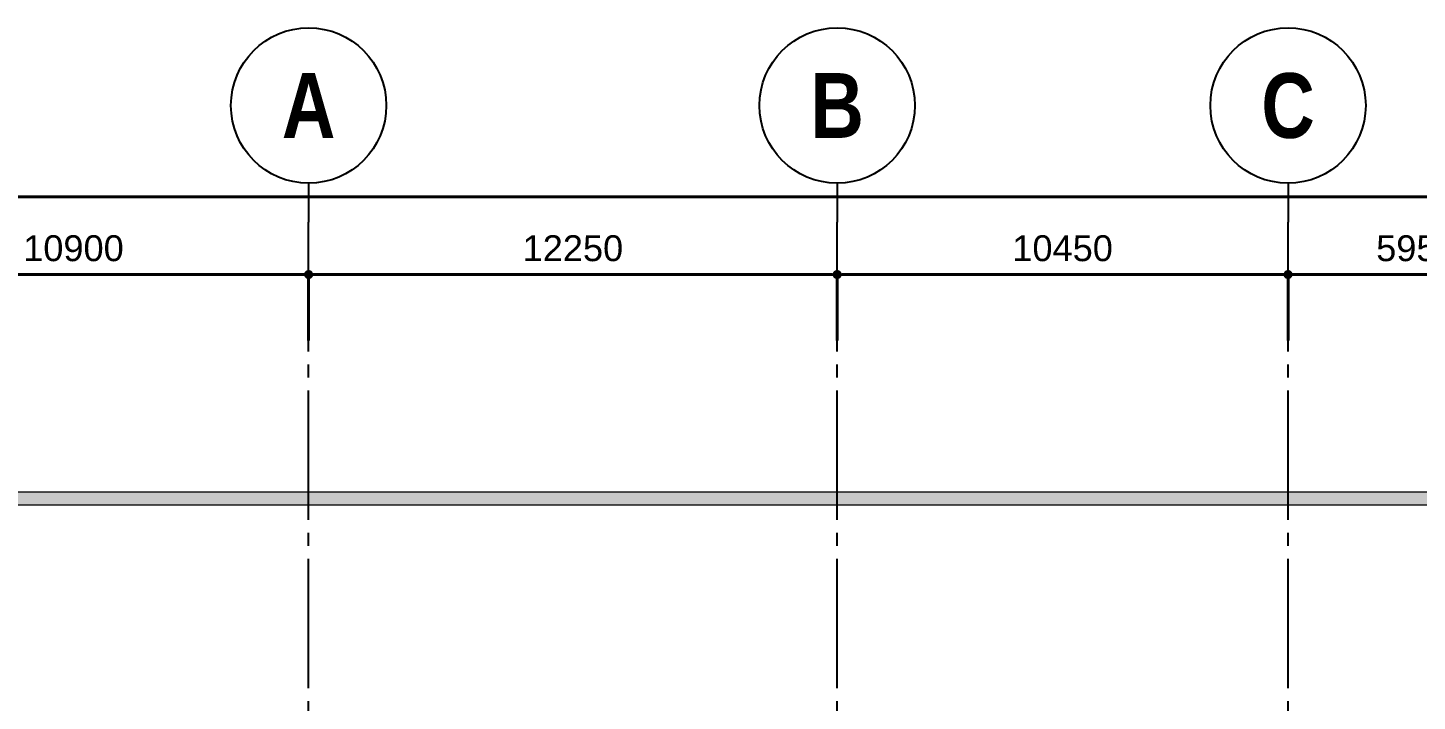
# Model space of a CAD drawing. Header units: millimetres. Extents: x -3973692 to -2843767, y 592734 to 838475.
# Drawn here: x -3955004 to -3922801, y 768535 to 784134 of the extents above; entities that cross this region are included whole.
import ezdxf
from ezdxf.enums import TextEntityAlignment as Align

# ---------------------------------------------------------------- set-up
doc = ezdxf.new("R2010")
doc.units = ezdxf.units.MM
doc.header["$MEASUREMENT"] = 0
doc.header["$PDMODE"] = 3
doc.header["$PDSIZE"] = -20
for name, pattern in [('CHG_XX_Cot_Ham 2$0$MB_Luoi truc$0$HTT Hidden 21', [3, 2, -1]), ('CHG_XX_Luoi truc$0$MB_Luoi truc$0$Center101', [13, 10, -1, 1, -1]), ('DIVIDE2', [15.875, 6.35, -3.175, 0, -3.175, 0, -3.175])]:
    doc.linetypes.add(name, pattern=pattern)
doc.layers.get('0').update_dxf_attribs({"lineweight": 9})
doc.layers.get('Defpoints').update_dxf_attribs({"color": 10, "lineweight": 0})
for name, color, linetype, lineweight in [("'S_General_Divide_3 Intermediate", 3, 'DIVIDE2', 40), ('CHG_XX_Cot_Ham 2$0$MB_Luoi truc$0$Dim 300', 1, 'Continuous', 5), ('CHG_XX_Cot_Ham 2$0$NS-Pier-H2', 150, 'Continuous', 13)]:
    doc.layers.add(name, color=color, linetype=linetype, lineweight=lineweight)
doc.layers.add('CHG_XX_Luoi truc$0$Grid', color=34, linetype='Continuous')
doc.layers.add('CHG_XX_Luoi truc$0$Grid Line', color=251, linetype='CHG_XX_Luoi truc$0$MB_Luoi truc$0$Center101')
doc.styles.add('CHG_XX_Cot_Ham 2$0$MB_Luoi truc$0$Arial_C', font='arial.ttf')
doc.styles.add('CHG_XX_Luoi truc$0$MB_Luoi truc$0$Grid A-F$0$VNI-HelveCB', font='')
doc.styles.get('CHG_XX_Luoi truc$0$MB_Luoi truc$0$Grid A-F$0$VNI-HelveCB').set_extended_font_data('VNI-Helve-Condense', bold=True)
doc.dimstyles.new('CHG_XX_Cot_Ham 2$0$MB_Luoi truc$0$Dim 300 (A1-A2)', dxfattribs={"dimscale": 300, "dimtxt": 2, "dimasz": 0.7, "dimexe": 0, "dimexo": 1, "dimgap": 1, "dimtad": 1, "dimdec": 0, "dimzin": 12, "dimdsep": 46, "dimtxsty": 'CHG_XX_Cot_Ham 2$0$MB_Luoi truc$0$Arial_C', "dimblk": 'CHG_XX_Cot_Ham 2$0$MB_Luoi truc$0$_Dot', "dimcen": 1, "dimclrd": 256, "dimclre": 256, "dimclrt": 3, "dimadec": 0, "dimazin": 0, "dimtfac": 1, "dimtdec": 0, "dimtix": 1, "dimtmove": 2, "dimatfit": 3, "dimldrblk": 'CHG_XX_Cot_Ham 2$0$MB_Luoi truc$0$HTT Arrow 30', "dimfxl": 1, "dimtolj": 1, "dimtzin": 0, "dimarcsym": 0})

# ---------------------------------------------------------------- blocks, each defined once
blk = doc.blocks.new('CHG_XX_Cot_Ham 2$0$MB_Luoi truc$0$_Dot')
at = {"color": 0, "linetype": 'ByBlock', "lineweight": -2}
blk.add_line((-0.5, 0), (-1, 0), dxfattribs=at)
at = {"color": 0, "linetype": 'ByBlock', "const_width": 0.5}
blk.add_lwpolyline([(-0.25, 0, 1), (0.25, 0, 1)], format="xyb", close=True, dxfattribs=at)
blk = doc.blocks.new('*D2797')
at = {"layer": 'CHG_XX_Cot_Ham 2$0$MB_Luoi truc$0$Dim 300', "lineweight": -2, "transparency": 16777216}
for p, q in [((-10900, 166908), (-10900, 168437)), ((-10690, 168437), (-210, 168437)), ((0, 166908), (0, 168437))]:
    blk.add_line(p, q, dxfattribs=at)
at = {"layer": 'Defpoints', "color": 0, "transparency": 16777216}
for p in [(0, 168437), (-10900, 166608), (0, 166608)]:
    blk.add_point(p, dxfattribs=at)
at = {"layer": 'CHG_XX_Cot_Ham 2$0$MB_Luoi truc$0$Dim 300', "lineweight": -2, "transparency": 16777216, "xscale": 210, "yscale": 210, "zscale": 210, "rotation": 180}
blk.add_blockref('CHG_XX_Cot_Ham 2$0$MB_Luoi truc$0$_Dot', (-10900, 168437), dxfattribs=at)
at = {"layer": 'CHG_XX_Cot_Ham 2$0$MB_Luoi truc$0$Dim 300', "lineweight": -2, "transparency": 16777216, "xscale": 210, "yscale": 210, "zscale": 210}
blk.add_blockref('CHG_XX_Cot_Ham 2$0$MB_Luoi truc$0$_Dot', (0, 168437), dxfattribs=at)
at = {"layer": 'CHG_XX_Cot_Ham 2$0$MB_Luoi truc$0$Dim 300', "color": 3, "transparency": 16777216, "insert": (-5450, 169043), "char_height": 600, "attachment_point": 5, "style": 'CHG_XX_Cot_Ham 2$0$MB_Luoi truc$0$Arial_C'}
blk.add_mtext('\\A1;10900', dxfattribs=at)
blk = doc.blocks.new('CHG_XX_Cot_Ham 2$0$MB_Luoi truc$0$HTT Arrow 30')
blk.add_hatch(color=256).paths.add_polyline_path([(-2.5, 0.375), (-2.5, -0.375), (0, 0)])
at = {"color": 0, "linetype": 'ByBlock', "lineweight": -2}
for p, q in [((0, 0), (-2.5, 0.375)), ((-2.5, -0.375), (-2.5, 0.375)), ((0, 0), (-2.5, -0.375))]:
    blk.add_line(p, q, dxfattribs=at)
blk = doc.blocks.new('*D2798')
at = {"layer": 'CHG_XX_Cot_Ham 2$0$MB_Luoi truc$0$Dim 300', "lineweight": -2, "transparency": 16777216}
for p, q in [((0, 166908), (0, 168437)), ((210, 168437), (12040, 168437)), ((12250, 166908), (12250, 168437))]:
    blk.add_line(p, q, dxfattribs=at)
at = {"layer": 'Defpoints', "color": 0, "transparency": 16777216}
for p in [(12250, 168437), (0, 166608), (12250, 166608)]:
    blk.add_point(p, dxfattribs=at)
at = {"layer": 'CHG_XX_Cot_Ham 2$0$MB_Luoi truc$0$Dim 300', "lineweight": -2, "transparency": 16777216, "xscale": 210, "yscale": 210, "zscale": 210, "rotation": 180}
blk.add_blockref('CHG_XX_Cot_Ham 2$0$MB_Luoi truc$0$_Dot', (0, 168437), dxfattribs=at)
at = {"layer": 'CHG_XX_Cot_Ham 2$0$MB_Luoi truc$0$Dim 300', "lineweight": -2, "transparency": 16777216, "xscale": 210, "yscale": 210, "zscale": 210}
blk.add_blockref('CHG_XX_Cot_Ham 2$0$MB_Luoi truc$0$_Dot', (12250, 168437), dxfattribs=at)
at = {"layer": 'CHG_XX_Cot_Ham 2$0$MB_Luoi truc$0$Dim 300', "color": 3, "transparency": 16777216, "insert": (6125, 169043), "char_height": 600, "attachment_point": 5, "style": 'CHG_XX_Cot_Ham 2$0$MB_Luoi truc$0$Arial_C'}
blk.add_mtext('\\A1;12250', dxfattribs=at)
blk = doc.blocks.new('*D2799')
at = {"layer": 'CHG_XX_Cot_Ham 2$0$MB_Luoi truc$0$Dim 300', "lineweight": -2, "transparency": 16777216}
for p, q in [((12250, 166908), (12250, 168437)), ((12460, 168437), (22490, 168437)), ((22700, 166908), (22700, 168437))]:
    blk.add_line(p, q, dxfattribs=at)
at = {"layer": 'Defpoints', "color": 0, "transparency": 16777216}
for p in [(22700, 168437), (12250, 166608), (22700, 166608)]:
    blk.add_point(p, dxfattribs=at)
at = {"layer": 'CHG_XX_Cot_Ham 2$0$MB_Luoi truc$0$Dim 300', "lineweight": -2, "transparency": 16777216, "xscale": 210, "yscale": 210, "zscale": 210, "rotation": 180}
blk.add_blockref('CHG_XX_Cot_Ham 2$0$MB_Luoi truc$0$_Dot', (12250, 168437), dxfattribs=at)
at = {"layer": 'CHG_XX_Cot_Ham 2$0$MB_Luoi truc$0$Dim 300', "lineweight": -2, "transparency": 16777216, "xscale": 210, "yscale": 210, "zscale": 210}
blk.add_blockref('CHG_XX_Cot_Ham 2$0$MB_Luoi truc$0$_Dot', (22700, 168437), dxfattribs=at)
at = {"layer": 'CHG_XX_Cot_Ham 2$0$MB_Luoi truc$0$Dim 300', "color": 3, "transparency": 16777216, "insert": (17475, 169043), "char_height": 600, "attachment_point": 5, "style": 'CHG_XX_Cot_Ham 2$0$MB_Luoi truc$0$Arial_C'}
blk.add_mtext('\\A1;10450', dxfattribs=at)
blk = doc.blocks.new('*D2800')
at = {"layer": 'CHG_XX_Cot_Ham 2$0$MB_Luoi truc$0$Dim 300', "lineweight": -2, "transparency": 16777216}
for p, q in [((22700, 166908), (22700, 168437)), ((22910, 168437), (28440, 168437)), ((28650, 166908), (28650, 168437))]:
    blk.add_line(p, q, dxfattribs=at)
at = {"layer": 'Defpoints', "color": 0, "transparency": 16777216}
for p in [(28650, 168437), (22700, 166608), (28650, 166608)]:
    blk.add_point(p, dxfattribs=at)
at = {"layer": 'CHG_XX_Cot_Ham 2$0$MB_Luoi truc$0$Dim 300', "lineweight": -2, "transparency": 16777216, "xscale": 210, "yscale": 210, "zscale": 210, "rotation": 180}
blk.add_blockref('CHG_XX_Cot_Ham 2$0$MB_Luoi truc$0$_Dot', (22700, 168437), dxfattribs=at)
at = {"layer": 'CHG_XX_Cot_Ham 2$0$MB_Luoi truc$0$Dim 300', "lineweight": -2, "transparency": 16777216, "xscale": 210, "yscale": 210, "zscale": 210}
blk.add_blockref('CHG_XX_Cot_Ham 2$0$MB_Luoi truc$0$_Dot', (28650, 168437), dxfattribs=at)
at = {"layer": 'CHG_XX_Cot_Ham 2$0$MB_Luoi truc$0$Dim 300', "color": 3, "transparency": 16777216, "insert": (25675, 169043), "char_height": 600, "attachment_point": 5, "style": 'CHG_XX_Cot_Ham 2$0$MB_Luoi truc$0$Arial_C'}
blk.add_mtext('\\A1;5950', dxfattribs=at)
blk = doc.blocks.new('*D2810')
at = {"layer": 'CHG_XX_Cot_Ham 2$0$MB_Luoi truc$0$Dim 300', "lineweight": -2, "transparency": 16777216}
for p, q in [((-10900, 166908), (-10900, 170237)), ((105840, 170237), (-10690, 170237)), ((106050, 166908), (106050, 170237))]:
    blk.add_line(p, q, dxfattribs=at)
at = {"layer": 'Defpoints', "color": 0, "transparency": 16777216}
for p in [(-10900, 170237), (-10900, 166608), (106050, 166608)]:
    blk.add_point(p, dxfattribs=at)
at = {"layer": 'CHG_XX_Cot_Ham 2$0$MB_Luoi truc$0$Dim 300', "lineweight": -2, "transparency": 16777216, "xscale": 210, "yscale": 210, "zscale": 210, "rotation": 180}
blk.add_blockref('CHG_XX_Cot_Ham 2$0$MB_Luoi truc$0$_Dot', (-10900, 170237), dxfattribs=at)
at = {"layer": 'CHG_XX_Cot_Ham 2$0$MB_Luoi truc$0$Dim 300', "lineweight": -2, "transparency": 16777216, "xscale": 210, "yscale": 210, "zscale": 210}
blk.add_blockref('CHG_XX_Cot_Ham 2$0$MB_Luoi truc$0$_Dot', (106050, 170237), dxfattribs=at)
at = {"layer": 'CHG_XX_Cot_Ham 2$0$MB_Luoi truc$0$Dim 300', "color": 3, "transparency": 16777216, "insert": (47575, 170843), "char_height": 600, "attachment_point": 5, "style": 'CHG_XX_Cot_Ham 2$0$MB_Luoi truc$0$Arial_C'}
blk.add_mtext('\\A1;116950', dxfattribs=at)
blk = doc.blocks.new('*U2841')
at = {"layer": 'CHG_XX_Luoi truc$0$Grid', "lineweight": -2}
blk.add_line((0, 611), (0, 608), dxfattribs=at)
blk.add_circle((0, 617), 6, dxfattribs=at)
at = {"layer": 'CHG_XX_Luoi truc$0$Grid Line'}
blk.add_line((0, 0), (0, 608), dxfattribs=at)
at = {"layer": 'CHG_XX_Luoi truc$0$Grid', "lineweight": -2, "style": 'CHG_XX_Luoi truc$0$MB_Luoi truc$0$Grid A-F$0$VNI-HelveCB'}
for tag, p in [('GRIDSUB', (0, 617)), ('GRID', (0, -9))]:
    blk.add_attdef(tag, text='', height=5, dxfattribs=at).set_placement(p, align=Align.MIDDLE)
blk = doc.blocks.new('*U2842')
at = {"layer": 'CHG_XX_Luoi truc$0$Grid', "lineweight": -2}
blk.add_line((0, 611), (0, 608), dxfattribs=at)
blk.add_circle((0, 617), 6, dxfattribs=at)
at = {"layer": 'CHG_XX_Luoi truc$0$Grid Line'}
blk.add_line((0, 0), (0, 608), dxfattribs=at)
at = {"layer": 'CHG_XX_Luoi truc$0$Grid', "lineweight": -2, "style": 'CHG_XX_Luoi truc$0$MB_Luoi truc$0$Grid A-F$0$VNI-HelveCB'}
for tag, p in [('GRIDSUB', (0, 617)), ('GRID', (0, -9))]:
    blk.add_attdef(tag, text='', height=5, dxfattribs=at).set_placement(p, align=Align.MIDDLE)
blk = doc.blocks.new('CHG_XX_Luoi truc')
at = {"layer": 'CHG_XX_Luoi truc$0$Grid'}
ref = blk.add_blockref('*U2842', (0, -12747), dxfattribs=dict(at, xscale=300, yscale=300, zscale=300))
ref.add_attrib('GRIDSUB', 'A', dxfattribs={"lineweight": -2, "height": 1500, "style": 'CHG_XX_Luoi truc$0$MB_Luoi truc$0$Grid A-F$0$VNI-HelveCB'}).set_placement((0, 172353), align=Align.MIDDLE)
ref = blk.add_blockref('*U2841', (12250, -12747), dxfattribs=dict(at, xscale=300, yscale=300, zscale=300))
ref.add_attrib('GRIDSUB', 'B', dxfattribs={"lineweight": -2, "height": 1500, "style": 'CHG_XX_Luoi truc$0$MB_Luoi truc$0$Grid A-F$0$VNI-HelveCB'}).set_placement((12250, 172353), align=Align.MIDDLE)
ref = blk.add_blockref('*U2841', (22700, -12747), dxfattribs=dict(at, xscale=300, yscale=300, zscale=300))
ref.add_attrib('GRIDSUB', 'C', dxfattribs={"lineweight": -2, "height": 1500, "style": 'CHG_XX_Luoi truc$0$MB_Luoi truc$0$Grid A-F$0$VNI-HelveCB'}).set_placement((22700, 172353), align=Align.MIDDLE)
blk = doc.blocks.new('CHG_XX_Cot_Ham 2')
at = {"layer": 'CHG_XX_Cot_Ham 2$0$NS-Pier-H2'}
h = blk.add_hatch(color=256, dxfattribs=at)
h.dxf.hatch_style = 1
h.paths.add_polyline_path([(99639.2, 163400), (-10900, 163400), (-10900, 85450), (-300, 85450), (-300, 84050), (32350, 84050), (32350, -9000), (103575.5, -9000), (106050, -6022), (106050, 158254.3)])
h.paths.add_polyline_path([(99533.7, 163100), (105750, 158110.4), (105750, 90450), (105650, 90450), (105750, 90450), (105750, 13850), (105750, 13722.3), (105750, -5913.6), (103434.7, -8700), (93599.8, -8700), (93299.8, -8700), (32650, -8700), (32650, 84350), (0, 84350), (0, 85750), (-10600, 85750), (-10600, 163100), (93600, 163100)], flags=16)
for p, q in [((-10900, 163400), (99639.2, 163400)), ((-10600, 163100), (99533.7, 163100))]:
    blk.add_line(p, q, dxfattribs=at)
at = {"layer": 'CHG_XX_Cot_Ham 2$0$NS-Pier-H2', "linetype": 'CHG_XX_Cot_Ham 2$0$MB_Luoi truc$0$HTT Hidden 21'}
blk.add_lwpolyline([(99639.2, 163400), (106050, 158254.3), (106050, -6022), (103575.5, -9000), (32350, -9000), (32350, 84050), (-300, 84050), (-300, 85450), (-10900, 85450), (-10900, 163400)], close=True, dxfattribs=at)
at = {"layer": 'CHG_XX_Cot_Ham 2$0$NS-Pier-H2'}
blk.add_blockref('CHG_XX_Luoi truc', (0, 0), dxfattribs=at)
at = {"layer": 'CHG_XX_Cot_Ham 2$0$MB_Luoi truc$0$Dim 300'}
for base, p1, p2, picture, middle in [((-10900, 170237), (106050, 166608.3), (-10900, 166608.3), '*D2810', (47575, 170843.4)), ((0, 168437), (-10900, 166608.3), (0, 166608.3), '*D2797', (-5450, 169043.4)), ((12250, 168437), (0, 166608.3), (12250, 166608.3), '*D2798', (6125, 169043.4)), ((22700, 168437), (12250, 166608.3), (22700, 166608.3), '*D2799', (17475, 169043.4)), ((28650, 168437), (22700, 166608.3), (28650, 166608.3), '*D2800', (25675, 169043.4))]:
    dim = blk.add_linear_dim(base=base, p1=p1, p2=p2, dimstyle='CHG_XX_Cot_Ham 2$0$MB_Luoi truc$0$Dim 300 (A1-A2)', dxfattribs=at)
    dim.commit()
    dim.dimension.update_dxf_attribs({"geometry": picture, "text_midpoint": middle})

msp = doc.modelspace()

# ---------------------------------------------------------------- block references
at = {"layer": "'S_General_Divide_3 Intermediate"}
msp.add_blockref('CHG_XX_Cot_Ham 2', (-3948495.2, 609981), dxfattribs=at)

doc.saveas('drawing.dxf')
